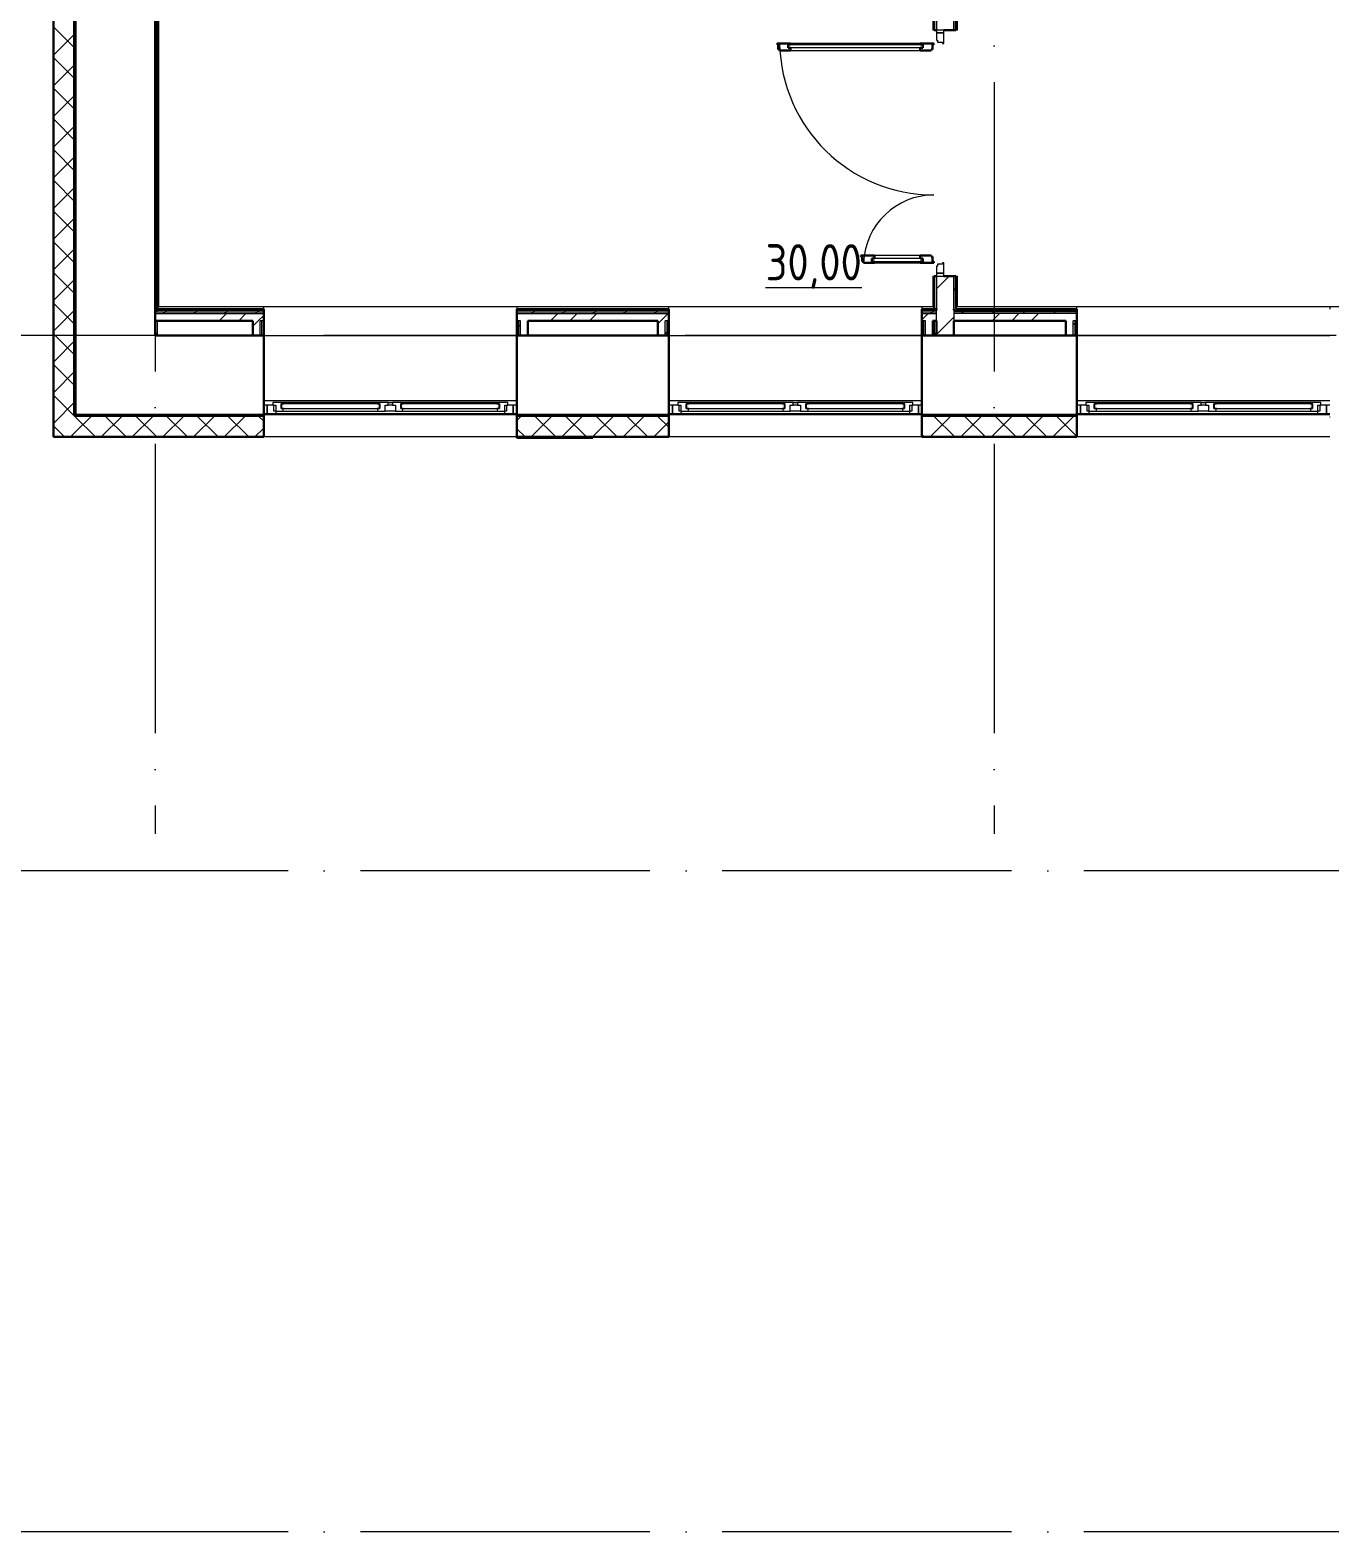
# Model space of a CAD drawing. Header units: millimetres. Extents: x -21010 to 105841, y -18351 to 135084.
# Drawn here: x -6603 to 2382, y 23805 to 34185 of the extents above; entities that cross this region are included whole.
import ezdxf

# ---------------------------------------------------------------- set-up
doc = ezdxf.new("R2010")
doc.units = ezdxf.units.MM
doc.linetypes.add('ADSK_Линия сетки', pattern=[2500, 2000, -250, 0, -250])
for name, color, linetype, lineweight in [('_ Окна', 7, 'Continuous', 9), ('Двери', 7, 'Continuous', 9), ('Марки помещений', 7, 'Continuous', 9), ('Ограждение', 7, 'Continuous', 9), ('Окна', 7, 'Continuous', 9), ('Оси', 7, 'Continuous', 9), ('Стены внутренние', 7, 'Continuous', 18), ('Стены наружные', 7, 'Continuous', 18), ('Стены штриховка', 7, 'Continuous', 13)]:
    doc.layers.add(name, color=color, linetype=linetype, lineweight=lineweight)
doc.layers.add('Двери открывание', color=7, linetype='Continuous', lineweight=9, true_color=0xc0c0c0)
doc.styles.add('GOST Common_3', font='GOST_Common.ttf', dxfattribs={"height": 3.5})

# ---------------------------------------------------------------- blocks, each defined once
blk = doc.blocks.new('1 этаж 21082025')
at = {"layer": '_ Окна'}
for p, q in [((775, -11882), (750, -11882)), ((775, -11940), (775, -11882)), ((873, -11874), (870, -11874)), ((870, -11874), (870, -11906)), ((870, -11906), (873, -11906)), ((1550, -11874), (873, -11874)), ((873, -11874), (873, -11906)), ((873, -11906), (873, -11874)), ((873, -11906), (1550, -11906)), ((1550, -11906), (1550, -11874)), ((1550, -11874), (1550, -11906)), ((1553, -11874), (1550, -11874)), ((1550, -11906), (1553, -11906)), ((1553, -11906), (1553, -11874)), ((1700, -11874), (1697, -11874)), ((1697, -11874), (1697, -11906)), ((1697, -11906), (1700, -11906)), ((2377, -11874), (1700, -11874)), ((1700, -11874), (1700, -11906)), ((1700, -11906), (1700, -11874)), ((1700, -11906), (2377, -11906)), ((2377, -11906), (2377, -11874)), ((2377, -11874), (2377, -11906)), ((2380, -11874), (2377, -11874)), ((2377, -11906), (2380, -11906)), ((2380, -11906), (2380, -11874)), ((2500, -11882), (2475, -11882)), ((2475, -11882), (2475, -11940)), ((3575, -11882), (3550, -11882)), ((3575, -11940), (3575, -11882)), ((3673, -11874), (3670, -11874)), ((3670, -11874), (3670, -11906)), ((3670, -11906), (3673, -11906)), ((4350, -11874), (3673, -11874)), ((3673, -11874), (3673, -11906)), ((3673, -11906), (3673, -11874)), ((3673, -11906), (4350, -11906)), ((4350, -11906), (4350, -11874)), ((4350, -11874), (4350, -11906)), ((4353, -11874), (4350, -11874)), ((4350, -11906), (4353, -11906)), ((4353, -11906), (4353, -11874)), ((4500, -11874), (4497, -11874)), ((4497, -11874), (4497, -11906)), ((4497, -11906), (4500, -11906)), ((5177, -11874), (4500, -11874)), ((4500, -11874), (4500, -11906)), ((4500, -11906), (4500, -11874)), ((4500, -11906), (5177, -11906)), ((5177, -11906), (5177, -11874)), ((5177, -11874), (5177, -11906)), ((5180, -11874), (5177, -11874)), ((5177, -11906), (5180, -11906)), ((5180, -11906), (5180, -11874)), ((5300, -11882), (5275, -11882)), ((5275, -11882), (5275, -11940)), ((6395, -11882), (6370, -11882)), ((6395, -11940), (6395, -11882)), ((6493, -11874), (6490, -11874)), ((6490, -11874), (6490, -11906)), ((6490, -11906), (6493, -11906)), ((7170, -11874), (6493, -11874)), ((6493, -11874), (6493, -11906)), ((6493, -11906), (6493, -11874)), ((6493, -11906), (7170, -11906)), ((7170, -11906), (7170, -11874)), ((7170, -11874), (7170, -11906)), ((7173, -11874), (7170, -11874)), ((7170, -11906), (7173, -11906)), ((7173, -11906), (7173, -11874)), ((7320, -11874), (7317, -11874)), ((7317, -11874), (7317, -11906)), ((7317, -11906), (7320, -11906)), ((7997, -11874), (7320, -11874)), ((7320, -11874), (7320, -11906)), ((7320, -11906), (7320, -11874)), ((7320, -11906), (7997, -11906)), ((7997, -11906), (7997, -11874)), ((7997, -11874), (7997, -11906)), ((8000, -11874), (7997, -11874)), ((7997, -11906), (8000, -11906)), ((8000, -11906), (8000, -11874)), ((8120, -11882), (8095, -11882)), ((8095, -11882), (8095, -11940)), ((750, -11940), (775, -11940)), ((2475, -11940), (2500, -11940)), ((3550, -11940), (3575, -11940)), ((5275, -11940), (5300, -11940)), ((6370, -11940), (6395, -11940)), ((8095, -11940), (8120, -11940))]:
    blk.add_line(p, q, dxfattribs=at)
at = {"layer": '_ Окна', "lineweight": 18}
for p, q in [((813, -11882), (775, -11882)), ((775, -11882), (775, -11940)), ((869, -11865), (813, -11865)), ((813, -11865), (813, -11882)), ((813, -11882), (833, -11882)), ((821, -11923), (821, -11882)), ((833, -11923), (821, -11923)), ((833, -11882), (833, -11923)), ((833, -11923), (883, -11923)), ((834, -11940), (839, -11923)), ((870, -11866), (869, -11865)), ((871, -11865), (870, -11866)), ((870, -11906), (870, -11874)), ((870, -11874), (888, -11874)), ((888, -11906), (870, -11906)), ((886, -11865), (871, -11865)), ((883, -11923), (888, -11906)), ((888, -11874), (886, -11865)), ((1537, -11865), (1535, -11874)), ((1535, -11874), (1553, -11874)), ((1553, -11906), (1535, -11906)), ((1535, -11906), (1540, -11923)), ((1552, -11865), (1537, -11865)), ((1540, -11923), (1590, -11923)), ((1553, -11866), (1552, -11865)), ((1554, -11865), (1553, -11866)), ((1553, -11874), (1553, -11906)), ((1610, -11865), (1554, -11865)), ((1590, -11923), (1590, -11882)), ((1590, -11882), (1610, -11882)), ((1610, -11882), (1610, -11865)), ((1696, -11865), (1640, -11865)), ((1640, -11865), (1640, -11882)), ((1640, -11882), (1660, -11882)), ((1660, -11882), (1660, -11923)), ((1660, -11923), (1710, -11923)), ((1697, -11866), (1696, -11865)), ((1698, -11865), (1697, -11866)), ((1697, -11906), (1697, -11874)), ((1697, -11874), (1715, -11874)), ((1715, -11906), (1697, -11906)), ((1713, -11865), (1698, -11865)), ((1710, -11923), (1715, -11906)), ((1715, -11874), (1713, -11865)), ((2364, -11865), (2362, -11874)), ((2362, -11874), (2380, -11874)), ((2380, -11906), (2362, -11906)), ((2362, -11906), (2367, -11923)), ((2379, -11865), (2364, -11865)), ((2367, -11923), (2417, -11923)), ((2380, -11866), (2379, -11865)), ((2381, -11865), (2380, -11866)), ((2380, -11874), (2380, -11906)), ((2437, -11865), (2381, -11865)), ((2411, -11923), (2416, -11940)), ((2417, -11923), (2417, -11882)), ((2417, -11882), (2437, -11882)), ((2429, -11923), (2417, -11923)), ((2429, -11882), (2429, -11923)), ((2437, -11882), (2437, -11865)), ((2475, -11882), (2437, -11882)), ((2475, -11940), (2475, -11882)), ((3613, -11882), (3575, -11882)), ((3575, -11882), (3575, -11940)), ((3669, -11865), (3613, -11865)), ((3613, -11865), (3613, -11882)), ((3613, -11882), (3633, -11882)), ((3621, -11923), (3621, -11882)), ((3633, -11923), (3621, -11923)), ((3633, -11882), (3633, -11923)), ((3633, -11923), (3683, -11923)), ((3634, -11940), (3639, -11923)), ((3670, -11866), (3669, -11865)), ((3671, -11865), (3670, -11866)), ((3670, -11906), (3670, -11874)), ((3670, -11874), (3688, -11874)), ((3688, -11906), (3670, -11906)), ((3686, -11865), (3671, -11865)), ((3683, -11923), (3688, -11906)), ((3688, -11874), (3686, -11865)), ((4337, -11865), (4335, -11874)), ((4335, -11874), (4353, -11874)), ((4353, -11906), (4335, -11906)), ((4335, -11906), (4340, -11923)), ((4352, -11865), (4337, -11865)), ((4340, -11923), (4390, -11923)), ((4353, -11866), (4352, -11865)), ((4354, -11865), (4353, -11866)), ((4353, -11874), (4353, -11906)), ((4410, -11865), (4354, -11865)), ((4390, -11923), (4390, -11882)), ((4390, -11882), (4410, -11882)), ((4410, -11882), (4410, -11865)), ((4496, -11865), (4440, -11865)), ((4440, -11865), (4440, -11882)), ((4440, -11882), (4460, -11882)), ((4460, -11882), (4460, -11923)), ((4460, -11923), (4510, -11923)), ((4497, -11866), (4496, -11865)), ((4498, -11865), (4497, -11866)), ((4497, -11906), (4497, -11874)), ((4497, -11874), (4515, -11874)), ((4515, -11906), (4497, -11906)), ((4513, -11865), (4498, -11865)), ((4510, -11923), (4515, -11906)), ((4515, -11874), (4513, -11865)), ((5164, -11865), (5162, -11874)), ((5162, -11874), (5180, -11874)), ((5180, -11906), (5162, -11906)), ((5162, -11906), (5167, -11923)), ((5179, -11865), (5164, -11865)), ((5167, -11923), (5217, -11923)), ((5180, -11866), (5179, -11865)), ((5181, -11865), (5180, -11866)), ((5180, -11874), (5180, -11906)), ((5237, -11865), (5181, -11865)), ((5211, -11923), (5216, -11940)), ((5217, -11923), (5217, -11882)), ((5217, -11882), (5237, -11882)), ((5229, -11923), (5217, -11923)), ((5229, -11882), (5229, -11923)), ((5237, -11882), (5237, -11865)), ((5275, -11882), (5237, -11882)), ((5275, -11940), (5275, -11882)), ((6433, -11882), (6395, -11882)), ((6395, -11882), (6395, -11940)), ((6489, -11865), (6433, -11865)), ((6433, -11865), (6433, -11882)), ((6433, -11882), (6453, -11882)), ((6441, -11923), (6441, -11882)), ((6453, -11923), (6441, -11923)), ((6453, -11882), (6453, -11923)), ((6453, -11923), (6503, -11923)), ((6454, -11940), (6459, -11923)), ((6490, -11866), (6489, -11865)), ((6491, -11865), (6490, -11866)), ((6490, -11906), (6490, -11874)), ((6490, -11874), (6508, -11874)), ((6508, -11906), (6490, -11906)), ((6506, -11865), (6491, -11865)), ((6503, -11923), (6508, -11906)), ((6508, -11874), (6506, -11865)), ((7157, -11865), (7155, -11874)), ((7155, -11874), (7173, -11874)), ((7173, -11906), (7155, -11906)), ((7155, -11906), (7160, -11923)), ((7172, -11865), (7157, -11865)), ((7160, -11923), (7210, -11923)), ((7173, -11866), (7172, -11865)), ((7174, -11865), (7173, -11866)), ((7173, -11874), (7173, -11906)), ((7230, -11865), (7174, -11865)), ((7210, -11923), (7210, -11882)), ((7210, -11882), (7230, -11882)), ((7230, -11882), (7230, -11865)), ((7316, -11865), (7260, -11865)), ((7260, -11865), (7260, -11882)), ((7260, -11882), (7280, -11882)), ((7280, -11882), (7280, -11923)), ((7280, -11923), (7330, -11923)), ((7317, -11866), (7316, -11865)), ((7318, -11865), (7317, -11866)), ((7317, -11906), (7317, -11874)), ((7317, -11874), (7335, -11874)), ((7335, -11906), (7317, -11906)), ((7333, -11865), (7318, -11865)), ((7330, -11923), (7335, -11906)), ((7335, -11874), (7333, -11865)), ((7984, -11865), (7982, -11874)), ((7982, -11874), (8000, -11874)), ((8000, -11906), (7982, -11906)), ((7982, -11906), (7987, -11923)), ((7999, -11865), (7984, -11865)), ((7987, -11923), (8037, -11923)), ((8000, -11866), (7999, -11865)), ((8001, -11865), (8000, -11866)), ((8000, -11874), (8000, -11906)), ((8057, -11865), (8001, -11865)), ((8031, -11923), (8036, -11940)), ((8037, -11923), (8037, -11882)), ((8037, -11882), (8057, -11882)), ((8049, -11923), (8037, -11923)), ((8049, -11882), (8049, -11923)), ((8057, -11882), (8057, -11865)), ((8095, -11882), (8057, -11882)), ((8095, -11940), (8095, -11882)), ((775, -11940), (834, -11940)), ((2416, -11940), (2475, -11940)), ((3575, -11940), (3634, -11940)), ((5216, -11940), (5275, -11940)), ((6395, -11940), (6454, -11940)), ((8036, -11940), (8095, -11940))]:
    blk.add_line(p, q, dxfattribs=at)
at = {"layer": 'Двери'}
for p, q in [((5450, -9290), (5400, -9290)), ((5400, -9290), (5400, -9310)), ((5400, -9310), (5450, -9310)), ((5450, -9310), (5400, -9310)), ((5400, -9310), (5400, -9359)), ((5450, -9310), (5450, -9290)), ((5450, -9382), (5450, -9310)), ((4374, -9391), (5306, -9391)), ((4374, -9412), (4374, -9391)), ((5306, -9412), (4374, -9412)), ((5288, -9382), (4392, -9382)), ((4392, -9432), (5288, -9432)), ((5306, -9391), (5306, -9412)), ((5400, -9359), (5408, -9359)), ((5408, -9359), (5408, -9373)), ((5408, -9373), (5442, -9373)), ((5442, -9373), (5442, -9382)), ((5442, -9382), (5450, -9382)), ((5306, -10868), (4954, -10868)), ((4954, -10868), (4954, -10889)), ((4954, -10889), (5306, -10889)), ((5288, -10848), (4972, -10848)), ((4972, -10898), (5288, -10898)), ((5306, -10889), (5306, -10868)), ((5450, -10898), (5442, -10898)), ((5442, -10898), (5442, -10907)), ((5450, -10970), (5450, -10898)), ((5400, -10921), (5400, -10970)), ((5408, -10921), (5400, -10921)), ((5450, -10970), (5400, -10970)), ((5400, -10970), (5400, -10990)), ((5400, -10970), (5450, -10970)), ((5400, -10990), (5450, -10990)), ((5442, -10907), (5408, -10907)), ((5408, -10907), (5408, -10921)), ((5450, -10990), (5450, -10970))]:
    blk.add_line(p, q, dxfattribs=at)
at = {"layer": 'Двери', "lineweight": 30}
for p, q in [((4392, -9382), (4298, -9382)), ((4298, -9382), (4298, -9390)), ((4298, -9390), (4307, -9390)), ((4307, -9390), (4307, -9424)), ((4307, -9424), (4316, -9424)), ((4316, -9424), (4316, -9432)), ((4316, -9432), (4392, -9432)), ((4374, -9391), (4392, -9391)), ((4374, -9412), (4374, -9391)), ((4392, -9412), (4374, -9412)), ((4392, -9391), (4392, -9382)), ((4392, -9432), (4392, -9412)), ((5382, -9382), (5288, -9382)), ((5288, -9391), (5288, -9382)), ((5306, -9391), (5288, -9391)), ((5288, -9412), (5306, -9412)), ((5288, -9432), (5288, -9412)), ((5288, -9432), (5364, -9432)), ((5306, -9412), (5306, -9391)), ((5364, -9432), (5364, -9424)), ((5364, -9424), (5373, -9424)), ((5373, -9424), (5373, -9390)), ((5373, -9390), (5382, -9390)), ((5382, -9390), (5382, -9382)), ((4972, -10848), (4878, -10848)), ((4878, -10848), (4878, -10856)), ((4878, -10856), (4887, -10856)), ((4887, -10856), (4887, -10890)), ((4887, -10890), (4896, -10890)), ((4896, -10890), (4896, -10898)), ((4896, -10898), (4972, -10898)), ((4972, -10868), (4954, -10868)), ((4954, -10868), (4954, -10889)), ((4954, -10889), (4972, -10889)), ((4972, -10848), (4972, -10868)), ((4972, -10889), (4972, -10898)), ((5364, -10848), (5288, -10848)), ((5288, -10848), (5288, -10868)), ((5288, -10868), (5306, -10868)), ((5288, -10889), (5288, -10898)), ((5306, -10889), (5288, -10889)), ((5288, -10898), (5382, -10898)), ((5306, -10868), (5306, -10889)), ((5364, -10856), (5364, -10848)), ((5373, -10856), (5364, -10856)), ((5373, -10890), (5373, -10856)), ((5382, -10890), (5373, -10890)), ((5382, -10898), (5382, -10890))]:
    blk.add_line(p, q, dxfattribs=at)
at = {"layer": 'Двери открывание'}
for centre, radius, start, end in [((5382, -9364), 1066, 180.9675, 270), ((5382, -10916), 486, 90, 177.8774)]:
    blk.add_arc(centre, radius, start, end, dxfattribs=at)
at = {"layer": 'Ограждение'}
for p, q in [((25, -11200), (25, -5825)), ((5375, -5825), (5375, -9290)), ((5545, -9290), (5545, -5875)), ((5385, -9290), (5375, -9290)), ((5545, -9290), (5535, -9290)), ((5375, -10990), (5385, -10990)), ((5375, -10990), (5375, -11200)), ((5535, -10990), (5545, -10990)), ((5545, -11200), (5545, -10990)), ((15, -11200), (5385, -11200)), ((750, -11220), (750, -11200)), ((750, -11200), (2500, -11200)), ((2500, -11200), (2500, -11220)), ((3550, -11220), (3550, -11200)), ((3550, -11200), (5300, -11200)), ((5300, -11200), (5300, -11220)), ((5535, -11200), (8960, -11200)), ((6370, -11220), (6370, -11200)), ((6370, -11200), (8120, -11200)), ((8120, -11200), (8120, -11220)), ((15, -11400), (15, -11300)), ((5385, -11300), (5385, -11400)), ((750, -11400), (2500, -11400)), ((3550, -11400), (5300, -11400)), ((6370, -11400), (8120, -11400)), ((750, -11850), (2500, -11850)), ((3550, -11850), (5300, -11850)), ((6370, -11850), (8120, -11850))]:
    blk.add_line(p, q, dxfattribs=at)
at = {"layer": 'Окна'}
for p, q in [((871, -11865), (869, -11865)), ((883, -11923), (1540, -11923)), ((1537, -11865), (886, -11865)), ((1554, -11865), (1552, -11865)), ((1660, -11923), (1590, -11923)), ((1610, -11865), (1640, -11865)), ((1640, -11882), (1610, -11882)), ((1698, -11865), (1696, -11865)), ((1710, -11923), (2367, -11923)), ((2364, -11865), (1713, -11865)), ((2381, -11865), (2379, -11865)), ((3671, -11865), (3669, -11865)), ((3683, -11923), (4340, -11923)), ((4337, -11865), (3686, -11865)), ((4354, -11865), (4352, -11865)), ((4460, -11923), (4390, -11923)), ((4410, -11865), (4440, -11865)), ((4440, -11882), (4410, -11882)), ((4498, -11865), (4496, -11865)), ((4510, -11923), (5167, -11923)), ((5164, -11865), (4513, -11865)), ((5181, -11865), (5179, -11865)), ((6491, -11865), (6489, -11865)), ((6503, -11923), (7160, -11923)), ((7157, -11865), (6506, -11865)), ((7174, -11865), (7172, -11865)), ((7280, -11923), (7210, -11923)), ((7230, -11865), (7260, -11865)), ((7260, -11882), (7230, -11882)), ((7318, -11865), (7316, -11865)), ((7330, -11923), (7987, -11923)), ((7984, -11865), (7333, -11865)), ((8001, -11865), (7999, -11865)), ((834, -11940), (2416, -11940)), ((3634, -11940), (5216, -11940)), ((6454, -11940), (8036, -11940))]:
    blk.add_line(p, q, dxfattribs=at)
at = {"layer": 'Оси', "linetype": 'ADSK_Линия сетки'}
for p, q in [((0, 5351), (0, -14846)), ((5800, 5351), (5800, -14846)), ((58165, -11400), (-14072, -11400)), ((28420, -15100), (-14072, -15100)), ((28420, -19670), (-14072, -19670))]:
    blk.add_line(p, q, dxfattribs=at)
at = {"layer": 'Стены внутренние', "lineweight": 30}
for p, q in [((-702, 702), (-702, -12102)), ((0, -11400), (0, -11300)), ((675, -11400), (0, -11400)), ((750, -11950), (750, -11400)), ((2500, -11400), (2500, -11950)), ((3475, -11400), (2575, -11400)), ((3550, -11950), (3550, -11400)), ((5300, -11400), (5300, -11950)), ((5400, -11400), (5375, -11400)), ((6295, -11400), (5520, -11400)), ((6370, -11950), (6370, -11400)), ((750, -12102), (750, -11960)), ((2500, -11950), (3550, -11950)), ((2500, -11960), (2500, -12102)), ((3550, -12102), (3550, -11960)), ((5300, -11950), (6370, -11950)), ((5300, -11960), (5300, -12102)), ((6370, -12102), (6370, -11960)), ((-702, -12102), (750, -12102)), ((2500, -12102), (3550, -12102)), ((5300, -12102), (6370, -12102))]:
    blk.add_line(p, q, dxfattribs=at)
at = {"layer": 'Стены внутренние', "linetype": 'Continuous', "lineweight": 9}
for p, q in [((-550, -9420), (-700, -9270)), ((-700, -9461), (-550, -9311)), ((-550, -9632), (-700, -9482)), ((-700, -9673), (-550, -9523)), ((-550, -9844), (-700, -9694)), ((-700, -9885), (-550, -9735)), ((-550, -10057), (-700, -9907)), ((-700, -10097), (-550, -9947)), ((-550, -10269), (-700, -10119)), ((-700, -10309), (-550, -10159)), ((-550, -10481), (-700, -10331)), ((-700, -10521), (-550, -10371)), ((-550, -10693), (-700, -10543)), ((-700, -10733), (-550, -10583)), ((-550, -10905), (-700, -10755)), ((-700, -10946), (-550, -10796)), ((-550, -11117), (-700, -10967)), ((-700, -11158), (-550, -11008)), ((-550, -11329), (-700, -11179)), ((-700, -11317), (-702, -11314)), ((-700, -11370), (-550, -11220)), ((-550, -11542), (-700, -11392)), ((-700, -11582), (-550, -11432)), ((-550, -11754), (-700, -11604)), ((-700, -11794), (-550, -11644)), ((-550, -11966), (-700, -11816)), ((-700, -12006), (-550, -11856)), ((-628, -12100), (-700, -12028)), ((-550, -12068), (-442, -11960)), ((-416, -12100), (-550, -11966)), ((-370, -12100), (-230, -11960)), ((-204, -12100), (-344, -11960)), ((-157, -12100), (-17, -11960)), ((8, -12100), (-132, -11960)), ((55, -12100), (195, -11960)), ((221, -12100), (81, -11960)), ((267, -12100), (407, -11960)), ((433, -12100), (293, -11960)), ((479, -12100), (619, -11960)), ((645, -12100), (505, -11960)), ((748, -11991), (717, -11960)), ((2502, -11986), (2528, -11960)), ((2600, -12100), (2740, -11960)), ((2766, -12100), (2626, -11960)), ((2812, -12100), (2952, -11960)), ((2978, -12100), (2838, -11960)), ((3025, -12100), (3165, -11960)), ((3190, -12100), (3050, -11960)), ((3237, -12100), (3377, -11960)), ((3403, -12100), (3263, -11960)), ((3449, -12100), (3548, -12001)), ((3548, -12033), (3475, -11960)), ((5358, -12100), (5498, -11960)), ((5524, -12100), (5384, -11960)), ((5570, -12100), (5710, -11960)), ((5736, -12100), (5596, -11960)), ((5782, -12100), (5922, -11960)), ((5948, -12100), (5808, -11960)), ((5994, -12100), (6134, -11960)), ((6160, -12100), (6020, -11960)), ((6207, -12100), (6347, -11960)), ((6368, -12096), (6232, -11960)), ((8122, -11967), (8120, -11963)), ((-582, -12100), (-550, -12068)), ((-247, -12102), (-248, -12100)), ((-104, -12100), (-104, -12101)), ((131, -12100), (129, -12102)), ((691, -12100), (748, -12043)), ((2554, -12100), (2502, -12048)), ((2569, -12102), (2568, -12100)), ((2594, -12100), (2593, -12102)), ((2946, -12100), (2945, -12102)), ((5312, -12100), (5302, -12090)), ((5410, -12100), (5409, -12102))]:
    blk.add_line(p, q, dxfattribs=at)
at = {"layer": 'Стены внутренние'}
for p, q in [((2500, -11950), (750, -11950)), ((5300, -11950), (3550, -11950)), ((8120, -11950), (6370, -11950)), ((2500, -12102), (750, -12102)), ((5300, -12102), (3550, -12102)), ((8120, -12102), (6370, -12102))]:
    blk.add_line(p, q, dxfattribs=at)
at = {"layer": 'Стены наружные', "lineweight": 30}
for p, q in [((-560, 550), (-560, -11950)), ((-550, -11950), (-550, 550)), ((0, 0), (0, -11300)), ((15, -11220), (15, -5815)), ((5385, -5815), (5385, -9290)), ((5535, -9290), (5535, -5865)), ((5385, -9290), (5400, -9290)), ((5450, -9290), (5535, -9290)), ((5385, -10990), (5385, -11220)), ((5400, -10990), (5385, -10990)), ((5535, -10990), (5450, -10990)), ((5535, -11220), (5535, -10990)), ((0, -11225), (15, -11225)), ((15, -11225), (0, -11225)), ((0, -11300), (675, -11300)), ((750, -11220), (15, -11220)), ((675, -11300), (675, -11400)), ((750, -11400), (750, -11220)), ((3550, -11220), (2500, -11220)), ((2500, -11220), (2500, -11400)), ((2575, -11300), (3475, -11300)), ((2575, -11400), (2575, -11300)), ((3475, -11300), (3475, -11400)), ((3550, -11400), (3550, -11220)), ((5385, -11220), (5300, -11220)), ((5300, -11220), (5300, -11400)), ((5375, -11300), (5400, -11300)), ((5375, -11400), (5375, -11300)), ((5400, -11225), (5400, -11220)), ((5400, -11300), (5400, -11400)), ((5520, -11225), (5520, -11220)), ((5520, -11400), (5520, -11300)), ((5520, -11300), (6295, -11300)), ((6370, -11220), (5535, -11220)), ((6295, -11300), (6295, -11400)), ((6370, -11400), (6370, -11220)), ((675, -11400), (750, -11400)), ((2500, -11400), (2575, -11400)), ((3475, -11400), (3550, -11400)), ((5300, -11400), (5375, -11400)), ((5400, -11400), (5520, -11400)), ((6295, -11400), (6370, -11400)), ((750, -11950), (-560, -11950)), ((750, -11960), (750, -11950)), ((2500, -11950), (2500, -11960)), ((3550, -11960), (3550, -11950)), ((5300, -11950), (5300, -11960)), ((6370, -11960), (6370, -11950)), ((3025, -12103), (2500, -12103)), ((2500, -12103), (2500, -12108)), ((2500, -12108), (3025, -12108)), ((3025, -12108), (3025, -12103))]:
    blk.add_line(p, q, dxfattribs=at)
at = {"layer": 'Стены наружные', "linetype": 'Continuous', "lineweight": 9}
for p, q in [((-550, -9360), (-560, -9360)), ((0, -9397), (15, -9382)), ((-550, -9460), (-560, -9460)), ((-550, -9560), (-560, -9560)), ((-550, -9660), (-560, -9660)), ((-550, -9760), (-560, -9760)), ((-550, -9860), (-560, -9860)), ((0, -9821), (15, -9806)), ((-550, -9960), (-560, -9960)), ((-550, -10060), (-560, -10060)), ((-550, -10160), (-560, -10160)), ((-550, -10260), (-560, -10260)), ((0, -10246), (15, -10231)), ((-550, -10360), (-560, -10360)), ((-550, -10460), (-560, -10460)), ((-550, -10560), (-560, -10560)), ((-550, -10660), (-560, -10660)), ((0, -10670), (15, -10655)), ((-550, -10760), (-560, -10760)), ((-550, -10860), (-560, -10860)), ((-550, -10960), (-560, -10960)), ((5400, -11079), (5489, -10990)), ((-550, -11060), (-560, -11060)), ((0, -11094), (15, -11079)), ((5520, -11090), (5535, -11075)), ((-550, -11160), (-560, -11160)), ((5390, -11220), (5400, -11210)), ((-550, -11260), (-560, -11260)), ((56, -11250), (69, -11237)), ((69, -11237), (81, -11225)), ((268, -11250), (281, -11237)), ((281, -11237), (293, -11225)), ((293, -11225), (298, -11220)), ((442, -11300), (492, -11250)), ((480, -11250), (493, -11237)), ((493, -11237), (505, -11225)), ((577, -11300), (627, -11250)), ((675, -11337), (712, -11300)), ((693, -11250), (705, -11237)), ((705, -11237), (718, -11225)), ((712, -11300), (750, -11262)), ((718, -11225), (723, -11220)), ((2602, -11250), (2614, -11237)), ((2614, -11237), (2627, -11225)), ((2732, -11300), (2782, -11250)), ((2814, -11250), (2826, -11237)), ((2826, -11237), (2839, -11225)), ((2839, -11225), (2844, -11220)), ((2867, -11300), (2917, -11250)), ((3002, -11300), (3052, -11250)), ((3026, -11250), (3039, -11237)), ((3039, -11237), (3051, -11225)), ((3238, -11250), (3251, -11237)), ((3251, -11237), (3263, -11225)), ((3263, -11225), (3268, -11220)), ((3450, -11250), (3463, -11237)), ((3463, -11237), (3475, -11225)), ((3475, -11320), (3495, -11300)), ((3495, -11300), (3545, -11250)), ((5300, -11292), (5342, -11250)), ((5300, -11310), (5310, -11300)), ((5360, -11250), (5372, -11237)), ((5372, -11237), (5385, -11225)), ((5385, -11225), (5390, -11220)), ((5400, -11394), (5520, -11274)), ((5572, -11250), (5584, -11237)), ((5584, -11237), (5597, -11225)), ((5784, -11250), (5796, -11237)), ((5785, -11300), (5835, -11250)), ((5796, -11237), (5809, -11225)), ((5809, -11225), (5814, -11220)), ((5920, -11300), (5970, -11250)), ((5996, -11250), (6008, -11237)), ((6008, -11237), (6021, -11225)), ((6055, -11300), (6105, -11250)), ((6208, -11250), (6221, -11237)), ((6221, -11237), (6233, -11225)), ((6233, -11225), (6238, -11220)), ((6345, -11325), (6358, -11313)), ((6358, -11313), (6370, -11300)), ((-550, -11360), (-560, -11360)), ((2500, -11352), (2513, -11339)), ((2513, -11339), (2525, -11327)), ((3525, -11387), (3538, -11375)), ((3538, -11375), (3550, -11362)), ((-550, -11460), (-560, -11460)), ((-550, -11560), (-560, -11560)), ((-550, -11660), (-560, -11660)), ((-550, -11760), (-560, -11760)), ((-550, -11860), (-560, -11860)), ((2572, -12108), (2569, -12103)), ((2593, -12103), (2590, -12108))]:
    blk.add_line(p, q, dxfattribs=at)
at = {"layer": 'Стены наружные'}
for p, q in [((8, -11384), (15, -11384)), ((8, -11399), (8, -11384)), ((15, -11399), (8, -11399)), ((5385, -11384), (5393, -11384)), ((5393, -11399), (5385, -11399)), ((5393, -11399), (5393, -11384))]:
    blk.add_line(p, q, dxfattribs=at)
at = {"layer": 'Стены штриховка'}
for p, q in [((-700, -12102), (-700, 702)), ((5400, -5800), (5400, -9290)), ((5520, -9290), (5520, -5850)), ((5400, -10990), (5400, -11220)), ((5520, -11220), (5520, -10990)), ((0, -11237), (750, -11237)), ((0, -11250), (750, -11250)), ((15, -11225), (750, -11225)), ((750, -11225), (15, -11225)), ((725, -11400), (725, -11300)), ((750, -11300), (725, -11300)), ((738, -11400), (738, -11300)), ((2500, -11225), (3550, -11225)), ((3550, -11225), (2500, -11225)), ((2500, -11237), (3550, -11237)), ((2500, -11250), (3550, -11250)), ((2525, -11300), (2500, -11300)), ((2513, -11400), (2513, -11300)), ((2525, -11400), (2525, -11300)), ((3525, -11400), (3525, -11300)), ((3550, -11300), (3525, -11300)), ((3538, -11400), (3538, -11300)), ((5300, -11225), (5400, -11225)), ((5400, -11225), (5300, -11225)), ((5300, -11237), (5400, -11237)), ((5300, -11250), (5400, -11250)), ((5325, -11300), (5300, -11300)), ((5313, -11400), (5313, -11300)), ((5325, -11400), (5325, -11300)), ((5400, -11300), (5400, -11225)), ((5520, -11225), (6370, -11225)), ((5520, -11225), (5520, -11300)), ((6370, -11237), (5520, -11237)), ((6370, -11250), (5520, -11250)), ((6345, -11400), (6345, -11300)), ((6370, -11300), (6345, -11300)), ((6358, -11400), (6358, -11300)), ((-550, -11950), (-550, -11960)), ((750, -11960), (-550, -11960)), ((748, -11960), (748, -12100)), ((3550, -11960), (2500, -11960)), ((2502, -12100), (2502, -11960)), ((3548, -11960), (3548, -12100)), ((6370, -11960), (5300, -11960)), ((5302, -12100), (5302, -11960)), ((6368, -11960), (6368, -12100)), ((748, -12100), (-702, -12100)), ((3548, -12100), (2502, -12100)), ((6368, -12100), (5302, -12100))]:
    blk.add_line(p, q, dxfattribs=at)
at = {"layer": 'Марки помещений', "style": 'GOST Common_3', "width": 0.9}
blk.add_text('%%U30,00', height=250, dxfattribs=at).set_placement((4219, -11020))

msp = doc.modelspace()

# ---------------------------------------------------------------- block references
msp.add_blockref('1 этаж 21082025', (-5738, 43475))

doc.saveas('drawing.dxf')
